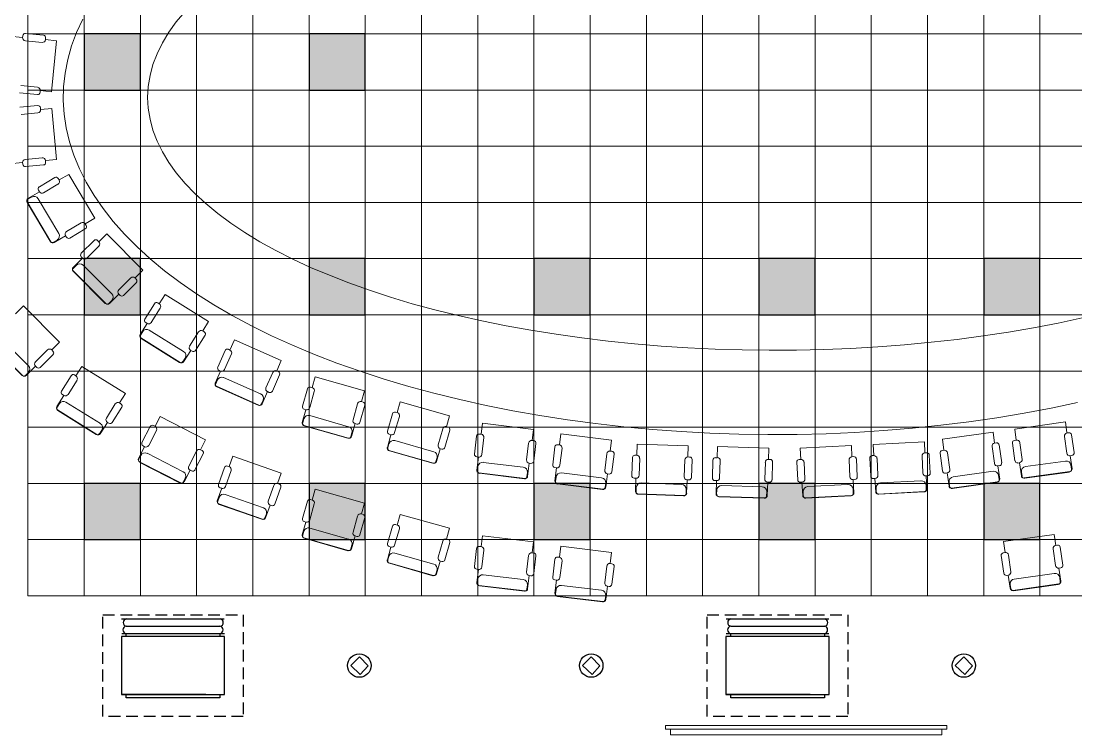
# Model space of a CAD drawing. Header units: millimetres. Extents: x 1722 to 7525, y 2254 to 6279.
# Drawn here: x 2620 to 3746, y 3873 to 4635 of the extents above; entities that cross this region are included whole.
import ezdxf

# ---------------------------------------------------------------- set-up
doc = ezdxf.new("R2010")
doc.units = ezdxf.units.MM
doc.linetypes.add('DASHED2', pattern=[0.375, 0.25, -0.125])
for name, color, linetype in [('-LIGHT', 6, 'Continuous'), ('-SYM', 4, 'Continuous'), ('M-DUCTS', 4, 'Continuous'), ('M-UP', 3, 'Continuous')]:
    doc.layers.add(name, color=color, linetype=linetype)
for name, color, linetype, lineweight in [('A-CLNG', 13, 'Continuous', 9), ('A-CLNG-PATT', 13, 'Continuous', 9), ('I-FURN', 30, 'Continuous', 9)]:
    doc.layers.add(name, color=color, linetype=linetype, lineweight=lineweight)

# ---------------------------------------------------------------- blocks, each defined once
blk = doc.blocks.new('jsdfksdf')
at = {"layer": 'I-FURN'}
for p, q in [((139108, 434459.9), (139101.5, 434445.6)), ((139207.9, 434457), (139217.2, 434468.1)), ((139199.8, 434445.8), (139207.9, 434457)), ((139043.9, 434440.3), (139029.7, 434441.7)), ((139044.1, 434442.1), (139043.9, 434440.3)), ((139066, 434442.6), (139047, 434444.5)), ((139068.2, 434437.9), (139068.4, 434439.8)), ((139080, 434436.7), (139068.2, 434437.9)), ((139101.5, 434445.6), (139096.2, 434431.2)), ((139193, 434434.4), (139199.8, 434445.8)), ((139046.8, 434436.8), (139064.7, 434435)), ((139080, 434436.7), (139074.6, 434382.3)), ((139096.2, 434431.2), (139092.1, 434416.8)), ((139187.3, 434422.9), (139193, 434434.4)), ((139092.1, 434416.8), (139089.2, 434402.3)), ((139182.9, 434411.4), (139187.3, 434422.9)), ((139179.8, 434399.7), (139182.9, 434411.4)), ((139089.2, 434402.3), (139087.6, 434387.6)), ((139177.9, 434388), (139179.8, 434399.7)), ((139040.6, 434381.2), (139059.7, 434379.3)), ((139059.9, 434387.1), (139041.9, 434388.9)), ((139062.6, 434381.6), (139062.7, 434383.5)), ((139074.6, 434382.3), (139062.7, 434383.5)), ((139087.6, 434387.6), (139087.3, 434372.9)), ((139177.3, 434376.3), (139177.9, 434388)), ((139087.3, 434372.9), (139088.2, 434358.2)), ((139177.9, 434364.6), (139177.3, 434376.3)), ((139040.9, 434365.7), (139060.1, 434367.5)), ((139060.2, 434359.7), (139042.2, 434358)), ((139062.9, 434365.1), (139063.1, 434363.2)), ((139074.9, 434364.3), (139063.1, 434363.2)), ((139080, 434310), (139074.9, 434364.3)), ((139179.8, 434352.9), (139177.9, 434364.6)), ((139088.2, 434358.2), (139090.4, 434343.6)), ((139182.9, 434341.3), (139179.8, 434352.9)), ((139090.4, 434343.6), (139093.9, 434328.9)), ((139187.3, 434329.7), (139182.9, 434341.3)), ((139093.9, 434328.9), (139098.6, 434314.4)), ((139193, 434318.2), (139187.3, 434329.7)), ((139098.6, 434314.4), (139104.5, 434300)), ((139199.8, 434306.8), (139193, 434318.2)), ((139043.9, 434306.6), (139029.7, 434305.3)), ((139044, 434304.8), (139043.9, 434306.6)), ((139046.8, 434310.1), (139064.7, 434311.8)), ((139066, 434304.1), (139047, 434302.3)), ((139080, 434310), (139068.2, 434308.9)), ((139068.2, 434308.9), (139068.4, 434307)), ((139207.9, 434295.6), (139199.8, 434306.8)), ((139093, 434294.1), (139082.8, 434288.1)), ((139120.9, 434247.2), (139093, 434294.1)), ((139104.5, 434300), (139111.7, 434285.7)), ((139217.2, 434284.5), (139207.9, 434295.6)), ((139061.7, 434280.8), (139078.2, 434290.6)), ((139081.6, 434283.6), (139066.1, 434274.4)), ((139081.8, 434289.7), (139082.8, 434288.1)), ((139111.7, 434285.7), (139120.1, 434271.6)), ((139227.7, 434273.6), (139217.2, 434284.5)), ((139061.7, 434275.5), (139049.5, 434268.3)), ((139049.5, 434267.6), (139053.4, 434269.9)), ((139061.7, 434275.5), (139060.7, 434277.1)), ((139120.1, 434271.6), (139129.8, 434257.6)), ((139239.3, 434262.8), (139227.7, 434273.6)), ((139073.9, 434222.2), (139048.6, 434264.8)), ((139073.3, 434222.6), (139048.6, 434264.1)), ((139082.4, 434231), (139060.4, 434268.1)), ((139129.8, 434257.6), (139140.6, 434243.8)), ((139252.1, 434252.3), (139239.3, 434262.8)), ((139120.9, 434247.2), (139110.7, 434241.1)), ((139266, 434242), (139252.1, 434252.3)), ((139090.8, 434233.1), (139106.2, 434242.2)), ((139110.7, 434235.9), (139094.3, 434226.1)), ((139110.7, 434241.1), (139111.6, 434239.5)), ((139140.6, 434243.8), (139152.6, 434230.3)), ((139280.9, 434232), (139266, 434242)), ((139076.8, 434221.7), (139080.7, 434224)), ((139089.7, 434228.6), (139077.4, 434221.4)), ((139090.6, 434227.1), (139089.7, 434228.6)), ((139106.5, 434209.8), (139120.1, 434223.4)), ((139123.8, 434223.4), (139125.2, 434222.1)), ((139133.6, 434230.5), (139125.2, 434222.1)), ((139172.2, 434191.9), (139133.6, 434230.5)), ((139152.6, 434230.3), (139165.7, 434217)), ((139297, 434222.2), (139280.9, 434232)), ((139125.2, 434217.5), (139112.4, 434204.7)), ((139165.7, 434217), (139180, 434203.9)), ((139314.1, 434212.8), (139297, 434222.2)), ((139332.2, 434203.6), (139314.1, 434212.8)), ((139107.8, 434204.7), (139097.8, 434194.7)), ((139107.8, 434204.7), (139106.5, 434206)), ((139180, 434203.9), (139195.4, 434191.2)), ((139351.2, 434194.8), (139332.2, 434203.6)), ((139132.8, 434156.1), (139097.8, 434191.1)), ((139098, 434194), (139101.2, 434197.2)), ((139132.1, 434156.3), (139098, 434190.4)), ((139138.9, 434166.7), (139108.4, 434197.2)), ((139172.2, 434191.9), (139163.8, 434183.5)), ((139195.4, 434191.2), (139211.9, 434178.7)), ((139371.2, 434186.3), (139351.2, 434194.8)), ((139146.5, 434170.8), (139159.2, 434183.5)), ((139165.1, 434178.4), (139151.6, 434164.9)), ((139163.8, 434183.5), (139165.1, 434182.1)), ((139211.9, 434178.7), (139229.5, 434166.6)), ((139392.1, 434178.1), (139371.2, 434186.3)), ((139413.9, 434170.4), (139392.1, 434178.1)), ((139436.4, 434163), (139413.9, 434170.4)), ((139135.7, 434156.3), (139138.9, 434159.5)), ((139146.5, 434166.2), (139136.4, 434156.1)), ((139147.8, 434164.9), (139146.5, 434166.2)), ((139174.3, 434139.6), (139184.5, 434156)), ((139188.1, 434156.8), (139189.7, 434155.8)), ((139196, 434165.9), (139189.7, 434155.8)), ((139242.4, 434137), (139196, 434165.9)), ((139229.5, 434166.6), (139248, 434154.8)), ((139459.7, 434156), (139436.4, 434163)), ((139483.8, 434149.5), (139459.7, 434156)), ((139044.7, 434153.6), (139036.3, 434145.2)), ((139083.3, 434115), (139044.7, 434153.6)), ((139190.8, 434151.4), (139181.2, 434136)), ((139248, 434154.8), (139267.6, 434143.4)), ((139508.5, 434143.3), (139483.8, 434149.5)), ((139176.8, 434135), (139169.3, 434123)), ((139176.8, 434135), (139175.2, 434135.9)), ((139242.4, 434137), (139236.1, 434126.9)), ((139267.6, 434143.4), (139288.1, 434132.4)), ((139533.9, 434137.6), (139508.5, 434143.3)), ((139559.9, 434132.4), (139533.9, 434137.6)), ((140149, 434135.3), (140122.8, 434130.3)), ((140174.6, 434140.8), (140149, 434135.3)), ((139169.6, 434122.3), (139172, 434126.2)), ((139215.7, 434105), (139179, 434127.8)), ((139222.1, 434110.6), (139231.6, 434125.9)), ((139238.5, 434122.3), (139228.4, 434106.1)), ((139236.1, 434126.9), (139237.7, 434125.9)), ((139288.1, 434132.4), (139309.6, 434121.8)), ((139586.4, 434127.6), (139559.9, 434132.4)), ((139613.4, 434123.3), (139586.4, 434127.6)), ((139640.8, 434119.4), (139613.4, 434123.3)), ((140096.1, 434125.7), (140068.9, 434121.6)), ((140122.8, 434130.3), (140096.1, 434125.7)), ((139043.9, 434079.2), (139008.9, 434114.2)), ((139043.2, 434079.4), (139009.1, 434113.5)), ((139050, 434089.8), (139019.5, 434120.3)), ((139083.3, 434115), (139074.9, 434106.6)), ((139212.1, 434093.3), (139170.1, 434119.5)), ((139211.4, 434093.3), (139170.4, 434118.8)), ((139269.9, 434117.4), (139265.1, 434106.5)), ((139319.9, 434095.2), (139269.9, 434117.4)), ((139309.6, 434121.8), (139332, 434111.7)), ((139332, 434111.7), (139355.2, 434101.9)), ((139668.6, 434116.1), (139640.8, 434119.4)), ((139696.8, 434113.2), (139668.6, 434116.1)), ((139725.2, 434110.8), (139696.8, 434113.2)), ((139985, 434112.1), (139956.4, 434109.9)), ((140013.3, 434114.8), (139985, 434112.1)), ((140041.3, 434117.9), (140013.3, 434114.8)), ((140068.9, 434121.6), (140041.3, 434117.9)), ((139057.6, 434093.9), (139070.3, 434106.6)), ((139076.2, 434101.5), (139062.7, 434088)), ((139074.9, 434106.6), (139076.2, 434105.2)), ((139223.2, 434106.2), (139215.6, 434094.1)), ((139224.7, 434105.2), (139223.2, 434106.2)), ((139252.1, 434088.4), (139259.9, 434106)), ((139266.8, 434102.3), (139259.4, 434085.7)), ((139263.4, 434107.3), (139265.1, 434106.5)), ((139355.2, 434101.9), (139379.2, 434092.6)), ((139753.9, 434108.9), (139725.2, 434110.8)), ((139782.8, 434107.6), (139753.9, 434108.9)), ((139811.7, 434106.7), (139782.8, 434107.6)), ((139840.7, 434106.3), (139811.7, 434106.7)), ((139869.8, 434106.5), (139840.7, 434106.3)), ((139898.8, 434107.1), (139869.8, 434106.5)), ((139927.7, 434108.3), (139898.8, 434107.1)), ((139956.4, 434109.9), (139927.7, 434108.3)), ((139057.6, 434089.3), (139047.5, 434079.2)), ((139058.9, 434088), (139057.6, 434089.3)), ((139107.1, 434089), (139100.8, 434078.9)), ((139153.5, 434060.1), (139107.1, 434089)), ((139214.9, 434094.1), (139217.3, 434098)), ((139319.9, 434095.2), (139315.1, 434084.4)), ((139379.2, 434092.6), (139404.1, 434083.8)), ((139046.8, 434079.4), (139050, 434082.6)), ((139085.4, 434062.7), (139095.6, 434079.1)), ((139099.2, 434079.9), (139100.8, 434078.9)), ((139255.2, 434084.1), (139249.5, 434071.2)), ((139255.2, 434084.1), (139253.5, 434084.8)), ((139297.9, 434059.8), (139258.4, 434077.3)), ((139303.5, 434066.3), (139310.8, 434082.7)), ((139318.1, 434080.2), (139310.4, 434062.7)), ((139315.1, 434084.4), (139316.8, 434083.6)), ((139356.2, 434077.8), (139352.9, 434066.4)), ((139408.7, 434062.9), (139356.2, 434077.8)), ((139404.1, 434083.8), (139429.6, 434075.5)), ((139101.9, 434074.5), (139092.3, 434059.1)), ((139249.9, 434070.6), (139251.7, 434074.7)), ((139296, 434047.7), (139250.7, 434067.8)), ((139295.3, 434047.6), (139251.2, 434067.2)), ((139351.1, 434066.9), (139352.9, 434066.4)), ((139429.6, 434075.5), (139455.9, 434067.7)), ((139455.9, 434067.7), (139482.8, 434060.4)), ((139087.9, 434058.1), (139080.4, 434046.1)), ((139087.9, 434058.1), (139086.3, 434059)), ((139153.5, 434060.1), (139147.2, 434050)), ((139305.2, 434062.1), (139299.4, 434049)), ((139306.8, 434061.3), (139305.2, 434062.1)), ((139342.6, 434046.7), (139347.8, 434065.1)), ((139355.1, 434062.4), (139350.2, 434045.1)), ((139408.7, 434062.9), (139405.4, 434051.5)), ((139482.8, 434060.4), (139510.3, 434053.6)), ((139080.7, 434045.4), (139083.1, 434049.3)), ((139126.8, 434028.1), (139090.1, 434050.9)), ((139133.2, 434033.7), (139142.7, 434049)), ((139149.6, 434045.4), (139139.5, 434029.2)), ((139147.2, 434050), (139148.8, 434049)), ((139298.6, 434048.9), (139300.5, 434053.1)), ((139346.2, 434042.8), (139344.4, 434043.3)), ((139396.5, 434032), (139401.4, 434049.2)), ((139409, 434047.7), (139403.8, 434029.3)), ((139405.4, 434051.5), (139407.2, 434050.9)), ((139446.9, 434051.1), (139443.7, 434039.7)), ((139499.4, 434036.2), (139446.9, 434051.1)), ((139510.3, 434053.6), (139538.4, 434047.4)), ((139538.4, 434047.4), (139566.9, 434041.7)), ((140112.7, 434039), (140141.5, 434044.5)), ((140141.5, 434044.5), (140169.8, 434050.4)), ((139123.2, 434016.4), (139081.2, 434042.6)), ((139122.5, 434016.4), (139081.5, 434041.9)), ((139190.7, 434035.6), (139185.2, 434025.1)), ((139239.2, 434010.6), (139190.7, 434035.6)), ((139346.2, 434042.8), (139342.3, 434029.2)), ((139342.8, 434028.7), (139344, 434033.1)), ((139391.8, 434024.7), (139350.3, 434036.5)), ((139433.3, 434019.9), (139438.6, 434038.4)), ((139445.9, 434035.7), (139440.9, 434018.3)), ((139441.8, 434040.2), (139443.7, 434039.7)), ((139499.4, 434036.2), (139496.2, 434024.7)), ((139566.9, 434041.7), (139596, 434036.5)), ((139596, 434036.5), (139625.5, 434032)), ((140053.7, 434029.9), (140083.4, 434034.2)), ((140083.4, 434034.2), (140112.7, 434039)), ((139126, 434017.2), (139128.4, 434021.1)), ((139134.3, 434029.3), (139126.7, 434017.2)), ((139135.8, 434028.3), (139134.3, 434029.3)), ((139171.2, 434007.7), (139180, 434024.8)), ((139183.6, 434025.9), (139185.2, 434025.1)), ((139391.7, 434012.5), (139344, 434026.1)), ((139391, 434012.3), (139344.5, 434025.6)), ((139398.7, 434028), (139394.8, 434014.3)), ((139400.5, 434027.5), (139398.7, 434028)), ((139487.3, 434005.2), (139492.2, 434022.5)), ((139499.8, 434021), (139494.6, 434002.6)), ((139496.2, 434024.7), (139498, 434024.2)), ((139534.7, 434028.3), (139533.2, 434016.6)), ((139588.9, 434021.8), (139534.7, 434028.3)), ((139588.9, 434021.8), (139587.5, 434010)), ((139625.5, 434032), (139655.3, 434028)), ((139655.3, 434028), (139685.5, 434024.5)), ((139685.5, 434024.5), (139715.9, 434021.7)), ((139715.9, 434021.7), (139746.6, 434019.5)), ((139962.9, 434020.5), (139993.4, 434023.1)), ((139993.4, 434023.1), (140023.7, 434026.2)), ((140023.7, 434026.2), (140053.7, 434029.9)), ((140102.7, 434022.1), (140156.8, 434029.7)), ((140102.7, 434022.1), (140104.3, 434010.4)), ((140156.8, 434029.7), (140158.4, 434018)), ((139186.6, 434020.7), (139178.4, 434004.6)), ((139239.2, 434010.6), (139233.8, 434000)), ((139394.1, 434014.1), (139395.3, 434018.4)), ((139436.9, 434016.1), (139433.1, 434002.5)), ((139436.9, 434016.1), (139435.2, 434016.6)), ((139482.6, 433998), (139441.1, 434009.8)), ((139526.1, 433995.4), (139528.4, 434014.5)), ((139531.4, 434016.8), (139533.2, 434016.6)), ((139536.1, 434013), (139533.9, 433995)), ((139587.5, 434010), (139589.3, 434009.8)), ((139618.1, 434017), (139616.7, 434005.2)), ((139672.3, 434010.4), (139618.1, 434017)), ((139672.3, 434010.4), (139670.9, 433998.6)), ((139746.6, 434019.5), (139777.4, 434017.8)), ((139777.4, 434017.8), (139808.3, 434016.8)), ((139808.3, 434016.8), (139839.3, 434016.3)), ((139839.3, 434016.3), (139870.3, 434016.5)), ((139870.3, 434016.5), (139901.3, 434017.2)), ((139901.3, 434017.2), (139932.1, 434018.6)), ((139932.1, 434018.6), (139962.9, 434020.5)), ((140025.5, 434011.3), (140079.5, 434018.9)), ((140025.5, 434011.3), (140027.1, 433999.5)), ((140079.5, 434018.9), (140081.2, 434007.1)), ((140104.3, 434010.4), (140102.5, 434010.1)), ((140155.7, 434014.3), (140158.2, 433996.4)), ((140160.3, 434018.2), (140158.4, 434018)), ((140165.9, 433997), (140163.3, 434016)), ((139174, 434003.2), (139167.5, 433990.7)), ((139174, 434003.2), (139172.4, 434004.1)), ((139221.2, 433982.7), (139229.4, 433998.6)), ((139233.8, 434000), (139235.5, 433999.2)), ((139433.6, 434002), (139434.8, 434006.3)), ((139482.4, 433985.8), (139434.8, 433999.4)), ((139481.7, 433985.6), (139435.3, 433998.8)), ((139489.5, 434001.2), (139485.6, 433987.5)), ((139491.2, 434000.7), (139489.5, 434001.2)), ((139581.7, 433989.3), (139583.9, 434007.2)), ((139591.6, 434006.8), (139589.3, 433987.9)), ((139609.6, 433984), (139611.9, 434003.1)), ((139614.8, 434005.4), (139616.7, 434005.2)), ((139619.5, 434001.6), (139617.3, 433983.6)), ((139670.9, 433998.6), (139672.8, 433998.4)), ((139699.7, 434006), (139699.3, 433994.2)), ((139754.2, 434004.2), (139699.7, 434006)), ((139754.2, 434004.2), (139753.8, 433992.4)), ((139785.6, 434003.4), (139785.2, 433991.6)), ((139840.2, 434001.6), (139785.6, 434003.4)), ((139840.2, 434001.6), (139839.8, 433989.8)), ((139873.7, 434001.6), (139928.3, 434004.5)), ((139873.7, 434001.6), (139874.4, 433989.8)), ((139928.3, 434004.5), (139928.9, 433992.6)), ((139951.6, 434005.7), (140006.2, 434008.6)), ((139951.6, 434005.7), (139952.3, 433993.9)), ((140006.2, 434008.6), (140006.8, 433996.7)), ((140027.1, 433999.5), (140025.2, 433999.3)), ((140078.4, 434003.5), (140081, 433985.6)), ((140083.1, 434007.4), (140081.2, 434007.1)), ((140088.7, 433986.1), (140086, 434005.2)), ((140100.2, 434007.2), (140102.9, 433988.2)), ((140110.5, 433989.8), (140108, 434007.6)), ((139167.9, 433990), (139170, 433994.1)), ((139212.7, 433964.6), (139168.6, 433987.2)), ((139215.2, 433976.5), (139176.8, 433996.3)), ((139236.6, 433995.6), (139227.8, 433978.6)), ((139268.3, 433993.3), (139264.4, 433982)), ((139319.9, 433975.2), (139268.3, 433993.3)), ((139484.9, 433987.4), (139486.1, 433991.7)), ((139530.3, 433992.2), (139528.5, 433992.4)), ((139530.3, 433992.2), (139528.6, 433978.2)), ((139665.1, 433977.9), (139667.3, 433995.8)), ((139675.1, 433995.5), (139672.8, 433976.5)), ((139694, 433972.5), (139694.7, 433991.7)), ((139697.4, 433994.2), (139699.3, 433994.2)), ((139702.4, 433990.8), (139701.8, 433972.8)), ((139749.9, 433971.3), (139750.5, 433989.2)), ((139753.8, 433992.4), (139755.7, 433992.3)), ((139758.3, 433989.6), (139757.6, 433970.5)), ((139780, 433969.9), (139780.6, 433989.1)), ((139783.3, 433991.6), (139785.2, 433991.6)), ((139788.3, 433988.2), (139787.7, 433970.2)), ((139839.8, 433989.8), (139841.7, 433989.7)), ((139874.4, 433989.8), (139872.5, 433989.7)), ((139925.8, 433989.2), (139926.8, 433971.2)), ((139930.8, 433992.7), (139928.9, 433992.6)), ((139934.6, 433971), (139933.6, 433990.2)), ((139947.9, 433991), (139948.9, 433971.9)), ((139952.3, 433993.9), (139950.4, 433993.8)), ((139956.6, 433972.8), (139955.7, 433990.8)), ((140003.7, 433993.3), (140004.7, 433975.3)), ((140008.7, 433996.8), (140006.8, 433996.7)), ((140012.5, 433975.1), (140011.4, 433994.3)), ((140023, 433996.3), (140025.7, 433977.4)), ((140033.3, 433979), (140030.8, 433996.8)), ((140114.1, 433982), (140156.9, 433988)), ((140161.8, 433993.7), (140163.7, 433993.9)), ((140161.8, 433993.7), (140163.8, 433979.7)), ((139211.9, 433964.5), (139169, 433986.6)), ((139222.6, 433978.3), (139216.1, 433965.7)), ((139224.2, 433977.5), (139222.6, 433978.3)), ((139252.9, 433962.9), (139259.3, 433981.1)), ((139266.4, 433977.9), (139260.4, 433960.9)), ((139262.6, 433982.7), (139264.4, 433982)), ((139529.2, 433977.7), (139529.7, 433982.2)), ((139578.2, 433981.4), (139535.4, 433986.6)), ((139582.1, 433971.3), (139582.7, 433975.8)), ((139584.5, 433985.7), (139582.8, 433971.6)), ((139586.3, 433985.5), (139584.5, 433985.7)), ((139613.7, 433980.8), (139611.9, 433981)), ((139613.7, 433980.8), (139612, 433966.8)), ((139835.9, 433968.7), (139836.5, 433986.6)), ((139844.2, 433987), (139843.6, 433967.9)), ((139870, 433986.9), (139871, 433967.8)), ((139878.7, 433968.8), (139877.8, 433986.7)), ((140036.9, 433971.2), (140079.6, 433977.2)), ((140084.6, 433982.8), (140086.4, 433983.1)), ((140084.6, 433982.8), (140086.6, 433968.8)), ((140105.9, 433985.9), (140107.7, 433986.2)), ((140107.7, 433986.2), (140109.7, 433972.1)), ((140110.4, 433971.8), (140109.8, 433976.3)), ((140112.6, 433969.9), (140161.6, 433976.8)), ((140113.3, 433969.6), (140161.1, 433976.3)), ((140163.2, 433979.2), (140162.6, 433983.7)), ((139215.3, 433965.6), (139217.4, 433969.6)), ((139319.9, 433975.2), (139316, 433964)), ((139580, 433969.4), (139530.8, 433975.3)), ((139579.3, 433969.1), (139531.4, 433974.9)), ((139612.6, 433966.3), (139613.2, 433970.8)), ((139661.7, 433970.1), (139618.8, 433975.3)), ((139668, 433974.4), (139666.2, 433960.2)), ((139669.8, 433974.1), (139668, 433974.4)), ((139698.4, 433969.7), (139696.6, 433969.7)), ((139698.4, 433969.7), (139698, 433955.5)), ((139747.1, 433963.1), (139704, 433964.6)), ((139753, 433967.9), (139752.5, 433953.7)), ((139754.9, 433967.9), (139753, 433967.9)), ((139784.4, 433967.1), (139782.6, 433967.1)), ((139784.4, 433967.1), (139783.9, 433952.9)), ((139839, 433965.3), (139838.5, 433951.1)), ((139840.8, 433965.3), (139839, 433965.3)), ((139873.8, 433965.3), (139875.6, 433965.4)), ((139875.6, 433965.4), (139876.4, 433951.1)), ((139930.2, 433968.1), (139932, 433968.2)), ((139930.2, 433968.1), (139930.9, 433954)), ((139951.7, 433969.4), (139953.5, 433969.5)), ((139953.5, 433969.5), (139954.3, 433955.2)), ((139959.5, 433964.7), (140002.6, 433967)), ((140008.1, 433972.2), (140009.9, 433972.3)), ((140008.1, 433972.2), (140008.8, 433958.1)), ((140028.7, 433975.1), (140030.5, 433975.3)), ((140030.5, 433975.3), (140032.5, 433961.2)), ((140033.2, 433960.9), (140032.5, 433965.4)), ((140035.4, 433959), (140084.4, 433965.9)), ((140036, 433958.8), (140083.8, 433965.5)), ((140086, 433968.4), (140085.4, 433972.8)), ((139256.3, 433958.9), (139251.6, 433945.5)), ((139256.3, 433958.9), (139254.6, 433959.5)), ((139305.9, 433945.1), (139311.8, 433962)), ((139319.4, 433960.1), (139313, 433942)), ((139316, 433964), (139317.7, 433963.4)), ((139356.2, 433957.8), (139352.9, 433946.4)), ((139408.7, 433942.9), (139356.2, 433957.8)), ((139663.4, 433958), (139614.2, 433963.9)), ((139662.7, 433957.7), (139614.8, 433963.5)), ((139665.6, 433959.9), (139666.1, 433964.4)), ((139698.6, 433955.1), (139698.7, 433959.7)), ((139751.9, 433953.3), (139752.1, 433957.9)), ((139784.5, 433952.5), (139784.7, 433957.1)), ((139833.1, 433960.5), (139789.9, 433962)), ((139837.9, 433950.7), (139838, 433955.3)), ((139877, 433950.8), (139876.8, 433955.3)), ((139881.6, 433960.7), (139924.7, 433962.9)), ((139930.3, 433953.6), (139930.1, 433958.1)), ((139954.9, 433954.9), (139954.7, 433959.4)), ((139957, 433952.8), (140006.4, 433955.4)), ((139957.6, 433952.5), (140005.8, 433955)), ((140008.2, 433957.7), (140008, 433962.2)), ((139252.1, 433945), (139253.6, 433949.2)), ((139300, 433926), (139253.2, 433942.3)), ((139300.8, 433938.1), (139260.1, 433952.4)), ((139342.6, 433926.7), (139347.8, 433945.1)), ((139355.1, 433942.4), (139350.2, 433925.1)), ((139351.1, 433946.9), (139352.9, 433946.4)), ((139408.7, 433942.9), (139405.4, 433931.5)), ((139749.9, 433951.2), (139700.4, 433952.9)), ((139749.3, 433950.9), (139701, 433952.5)), ((139835.9, 433948.6), (139786.4, 433950.3)), ((139835.2, 433948.3), (139787, 433949.9)), ((139879.1, 433948.7), (139928.5, 433951.3)), ((139879.7, 433948.4), (139927.9, 433950.9)), ((139299.2, 433925.8), (139253.7, 433941.7)), ((139302.5, 433927.4), (139304, 433931.7)), ((139307.9, 433941), (139303.2, 433927.5)), ((139309.6, 433940.4), (139307.9, 433941)), ((139405.4, 433931.5), (139407.2, 433930.9)), ((139446.9, 433931.1), (139443.7, 433919.7)), ((139499.4, 433916.2), (139446.9, 433931.1)), ((139346.2, 433922.8), (139342.3, 433909.2)), ((139346.2, 433922.8), (139344.4, 433923.3)), ((139396.5, 433912), (139401.4, 433929.2)), ((139409, 433927.7), (139403.8, 433909.3)), ((139441.8, 433920.2), (139443.7, 433919.7)), ((139342.8, 433908.7), (139344, 433913.1)), ((139391.8, 433904.7), (139350.3, 433916.5)), ((139433.3, 433899.9), (139438.6, 433918.4)), ((139445.9, 433915.7), (139440.9, 433898.3)), ((139499.4, 433916.2), (139496.2, 433904.7)), ((139534.7, 433908.3), (139533.2, 433896.6)), ((139588.9, 433901.8), (139534.7, 433908.3)), ((140090.7, 433902.1), (140144.8, 433909.7)), ((140144.8, 433909.7), (140146.4, 433898)), ((139391.7, 433892.5), (139344, 433906.1)), ((139391, 433892.3), (139344.5, 433905.6)), ((139394.1, 433894.1), (139395.3, 433898.4)), ((139398.7, 433908), (139394.8, 433894.3)), ((139400.5, 433907.5), (139398.7, 433908)), ((139487.3, 433885.2), (139492.2, 433902.5)), ((139499.8, 433901), (139494.6, 433882.6)), ((139496.2, 433904.7), (139498, 433904.2)), ((139588.9, 433901.8), (139587.5, 433890)), ((139618.1, 433897), (139616.7, 433885.2)), ((139672.3, 433890.4), (139618.1, 433897)), ((140090.7, 433902.1), (140092.3, 433890.4)), ((140148.3, 433898.2), (140146.4, 433898)), ((139436.9, 433896.1), (139433.1, 433882.5)), ((139433.6, 433882), (139434.8, 433886.3)), ((139436.9, 433896.1), (139435.2, 433896.6)), ((139482.6, 433878), (139441.1, 433889.8)), ((139526.1, 433875.4), (139528.4, 433894.5)), ((139531.4, 433896.8), (139533.2, 433896.6)), ((139536.1, 433893), (139533.9, 433875)), ((139581.7, 433869.3), (139583.9, 433887.2)), ((139587.5, 433890), (139589.3, 433889.8)), ((139591.6, 433886.8), (139589.3, 433867.9)), ((139672.3, 433890.4), (139670.9, 433878.6)), ((140088.2, 433887.2), (140090.9, 433868.2)), ((140092.3, 433890.4), (140090.5, 433890.1)), ((140098.5, 433869.8), (140096, 433887.6)), ((140143.7, 433894.3), (140146.2, 433876.4)), ((140153.9, 433877), (140151.3, 433896)), ((139482.4, 433865.8), (139434.8, 433879.4)), ((139481.7, 433865.6), (139435.3, 433878.8)), ((139489.5, 433881.2), (139485.6, 433867.5)), ((139491.2, 433880.7), (139489.5, 433881.2)), ((139609.6, 433864), (139611.9, 433883.1)), ((139614.8, 433885.4), (139616.7, 433885.2)), ((139619.5, 433881.6), (139617.3, 433863.6)), ((139665.1, 433857.9), (139667.3, 433875.8)), ((139670.9, 433878.6), (139672.8, 433878.4)), ((139675.1, 433875.5), (139672.8, 433856.5)), ((139484.9, 433867.4), (139486.1, 433871.7)), ((139530.3, 433872.2), (139528.5, 433872.4)), ((139530.3, 433872.2), (139528.6, 433858.2)), ((139578.2, 433861.4), (139535.4, 433866.6)), ((139584.5, 433865.7), (139582.8, 433851.6)), ((139586.3, 433865.5), (139584.5, 433865.7)), ((140093.9, 433865.9), (140095.7, 433866.2)), ((140095.7, 433866.2), (140097.7, 433852.1)), ((140102.1, 433862), (140144.9, 433868)), ((140149.8, 433873.7), (140151.7, 433873.9)), ((140149.8, 433873.7), (140151.8, 433859.7)), ((140151.2, 433859.2), (140150.6, 433863.7)), ((139529.2, 433857.7), (139529.7, 433862.2)), ((139580, 433849.4), (139530.8, 433855.3)), ((139579.3, 433849.1), (139531.4, 433854.9)), ((139582.1, 433851.3), (139582.7, 433855.8)), ((139613.7, 433860.8), (139611.9, 433861)), ((139613.7, 433860.8), (139612, 433846.8)), ((139661.7, 433850.1), (139618.8, 433855.3)), ((139668, 433854.4), (139666.2, 433840.2)), ((139669.8, 433854.1), (139668, 433854.4)), ((140098.4, 433851.8), (140097.8, 433856.3)), ((140100.6, 433849.9), (140149.6, 433856.8)), ((140101.3, 433849.6), (140149.1, 433856.3)), ((139612.6, 433846.3), (139613.2, 433850.8)), ((139663.4, 433838), (139614.2, 433843.9)), ((139662.7, 433837.7), (139614.8, 433843.5)), ((139665.6, 433839.9), (139666.1, 433844.4)), ((140030.1, 433705.7), (139730.1, 433705.7)), ((139730.1, 433705.7), (139730.1, 433701.8)), ((140030.1, 433701.8), (140030.1, 433705.7)), ((139730.1, 433701.8), (140030.1, 433701.8)), ((139735.1, 433695.7), (139735.1, 433701.8)), ((140025, 433695.7), (139735.1, 433695.7)), ((140025, 433701.8), (140025, 433695.7))]:
    blk.add_line(p, q, dxfattribs=at)
for centre, radius, start, end in [((139047.1, 434440), 3.23, 174.2806, 264.2806), ((139046.7, 434441.9), 2.69, 84.2806, 174.2806), ((139065, 434438.2), 3.23, 264.2806, 354.2806), ((139065.8, 434440), 2.62, 354.2806, 84.2806), ((139060, 434381.9), 2.62, 264.2806, 354.2806), ((139059.5, 434383.8), 3.23, 354.2806, 84.2806), ((139060.3, 434364.9), 2.62, 5.3221, 95.3221), ((139059.9, 434362.9), 3.23, 275.3221, 5.3221), ((139047.1, 434306.9), 3.23, 95.3221, 185.3221), ((139046.7, 434305), 2.69, 185.3221, 275.3221), ((139065, 434308.6), 3.23, 5.3221, 95.3221), ((139065.8, 434306.7), 2.62, 275.3221, 5.3221), ((139079.5, 434288.4), 2.62, 30.7194, 120.7194), ((139063, 434278.5), 2.69, 120.7194, 210.7194), ((139080, 434286.4), 3.23, 300.7194, 30.7194), ((139056, 434265.5), 5.08, 30.7194, 120.7194), ((139064.5, 434277.2), 3.23, 210.7194, 300.7194), ((139050.8, 434266.1), 2.54, 120.7194, 210.7194), ((139050.8, 434265.4), 2.54, 120.7194, 210.7194), ((139107.9, 434239.5), 3.23, 30.7194, 120.7194), ((139109.4, 434238.1), 2.62, 300.7194, 30.7194), ((139078.1, 434228.4), 5.08, 300.7194, 30.7194), ((139092.4, 434230.3), 3.23, 120.7194, 210.7194), ((139092.9, 434228.4), 2.69, 210.7194, 300.7194), ((139122, 434221.6), 2.62, 45, 135), ((139075.5, 434223.9), 2.54, 210.7194, 300.7194), ((139076.1, 434223.5), 2.54, 210.7194, 300.7194), ((139122.9, 434219.8), 3.23, 315, 45), ((139108.4, 434207.9), 2.69, 135, 225), ((139110.1, 434207), 3.23, 225, 315), ((139099.6, 434192.9), 2.54, 135, 225), ((139099.8, 434192.2), 2.54, 135, 225), ((139104.8, 434193.6), 5.08, 45, 135), ((139161.5, 434181.2), 3.23, 45, 135), ((139163.3, 434180.3), 2.62, 315, 45), ((139148.8, 434168.5), 3.23, 135, 225), ((139133.9, 434158.1), 2.54, 225, 315), ((139134.6, 434157.9), 2.54, 225, 315), ((139135.3, 434163.1), 5.08, 315, 45), ((139149.7, 434166.8), 2.69, 225, 315), ((139186.7, 434154.6), 2.62, 58.0889, 148.0889), ((139188, 434153.1), 3.23, 328.0889, 58.0889), ((139176.6, 434138.2), 2.69, 148.0889, 238.0889), ((139178.5, 434137.7), 3.23, 238.0889, 328.0889), ((139171.4, 434121.6), 2.54, 148.0889, 238.0889), ((139171.8, 434121), 2.54, 148.0889, 238.0889), ((139176.3, 434123.5), 5.08, 58.0889, 148.0889), ((139234.4, 434124.2), 3.23, 58.0889, 148.0889), ((139236.3, 434123.7), 2.62, 328.0889, 58.0889), ((139072.6, 434104.3), 3.23, 45, 135), ((139074.4, 434103.4), 2.62, 315, 45), ((139213, 434100.6), 5.08, 328.0889, 58.0889), ((139224.9, 434108.9), 3.23, 148.0889, 238.0889), ((139226.1, 434107.5), 2.69, 238.0889, 328.0889), ((139262.3, 434104.9), 2.62, 66.0889, 156.0889), ((139263.8, 434103.6), 3.23, 336.0889, 66.0889), ((139046.4, 434086.2), 5.08, 315, 45), ((139059.9, 434091.6), 3.23, 135, 225), ((139212.7, 434095.5), 2.54, 238.0889, 328.0889), ((139213.5, 434095.4), 2.54, 238.0889, 328.0889), ((139254.6, 434087.3), 2.69, 156.0889, 246.0889), ((139045, 434081.2), 2.54, 225, 315), ((139045.7, 434081), 2.54, 225, 315), ((139060.8, 434089.9), 2.69, 225, 315), ((139097.8, 434077.7), 2.62, 58.0889, 148.0889), ((139099.1, 434076.2), 3.23, 328.0889, 58.0889), ((139256.4, 434072.6), 5.08, 66.0889, 156.0889), ((139256.5, 434087), 3.23, 246.0889, 336.0889), ((139313.7, 434081.4), 3.23, 66.0889, 156.0889), ((139315.7, 434081.2), 2.62, 336.0889, 66.0889), ((139251.8, 434070.1), 2.54, 156.0889, 246.0889), ((139252.2, 434069.5), 2.54, 156.0889, 246.0889), ((139306.5, 434065), 3.23, 156.0889, 246.0889), ((139350.3, 434064.4), 2.62, 74.0889, 164.0889), ((139352, 434063.3), 3.23, 344.0889, 74.0889), ((139087.7, 434061.3), 2.69, 148.0889, 238.0889), ((139089.6, 434060.8), 3.23, 238.0889, 328.0889), ((139295.8, 434055.1), 5.08, 336.0889, 66.0889), ((139307.9, 434063.8), 2.69, 246.0889, 336.0889), ((139082.5, 434044.7), 2.54, 148.0889, 238.0889), ((139082.9, 434044.1), 2.54, 148.0889, 238.0889), ((139087.4, 434046.6), 5.08, 58.0889, 148.0889), ((139145.5, 434047.3), 3.23, 58.0889, 148.0889), ((139147.4, 434046.8), 2.62, 328.0889, 58.0889), ((139296.3, 434050), 2.54, 246.0889, 336.0889), ((139297.1, 434050), 2.54, 246.0889, 336.0889), ((139345.1, 434045.9), 2.69, 164.0889, 254.0889), ((139347.1, 434045.9), 3.23, 254.0889, 344.0889), ((139404.5, 434048.4), 3.23, 74.0889, 164.0889), ((139406.5, 434048.4), 2.62, 344.0889, 74.0889), ((139136, 434032), 3.23, 148.0889, 238.0889), ((139348.9, 434031.7), 5.08, 74.0889, 164.0889), ((139441.1, 434037.7), 2.62, 74.0889, 164.0889), ((139442.8, 434036.6), 3.23, 344.0889, 74.0889), ((139124.1, 434023.8), 5.08, 328.0889, 58.0889), ((139137.3, 434030.6), 2.69, 238.0889, 328.0889), ((139182.4, 434023.6), 2.62, 62.7376, 152.7376), ((139183.8, 434022.2), 3.23, 332.7376, 62.7376), ((139344.7, 434028.5), 2.54, 164.0889, 254.0889), ((139345.2, 434028), 2.54, 164.0889, 254.0889), ((139390.5, 434019.8), 5.08, 344.0889, 74.0889), ((139399.6, 434031.1), 3.23, 164.0889, 254.0889), ((139401.2, 434030), 2.69, 254.0889, 344.0889), ((139495.3, 434021.6), 3.23, 74.0889, 164.0889), ((139497.3, 434021.7), 2.62, 344.0889, 74.0889), ((139123.8, 434018.6), 2.54, 238.0889, 328.0889), ((139124.6, 434018.5), 2.54, 238.0889, 328.0889), ((139391.7, 434014.8), 2.54, 254.0889, 344.0889), ((139392.4, 434015), 2.54, 254.0889, 344.0889), ((139435.9, 434019.2), 2.69, 164.0889, 254.0889), ((139439.7, 434004.9), 5.08, 74.0889, 164.0889), ((139437.8, 434019.2), 3.23, 254.0889, 344.0889), ((139531, 434014.2), 2.62, 83.0889, 173.0889), ((139532.9, 434013.4), 3.23, 353.0889, 83.0889), ((139587.1, 434006.8), 3.23, 83.0889, 173.0889), ((139589, 434007.2), 2.62, 353.0889, 83.0889), ((140102.8, 434007.5), 2.62, 98, 188), ((140104.8, 434007.2), 3.23, 8, 98), ((140158.9, 434014.8), 3.23, 98, 188), ((140160.7, 434015.6), 2.62, 8, 98), ((139173.6, 434006.5), 2.69, 152.7376, 242.7376), ((139175.5, 434006.1), 3.23, 242.7376, 332.7376), ((139232.3, 433997.2), 3.23, 62.7376, 152.7376), ((139234.3, 433996.8), 2.62, 332.7376, 62.7376), ((139435.5, 434001.8), 2.54, 164.0889, 254.0889), ((139436, 434001.3), 2.54, 164.0889, 254.0889), ((139490.4, 434004.4), 3.23, 164.0889, 254.0889), ((139492, 434003.3), 2.69, 254.0889, 344.0889), ((139614.5, 434002.8), 2.62, 83.0889, 173.0889), ((139616.3, 434002), 3.23, 353.0889, 83.0889), ((139670.5, 433995.4), 3.23, 83.0889, 173.0889), ((139672.5, 433995.8), 2.62, 353.0889, 83.0889), ((140025.6, 433996.7), 2.62, 98, 188), ((140027.6, 433996.3), 3.23, 8, 98), ((140081.6, 434003.9), 3.23, 98, 188), ((140083.4, 434004.8), 2.62, 8, 98), ((139169.8, 433989.5), 2.54, 152.7376, 242.7376), ((139170.2, 433988.9), 2.54, 152.7376, 242.7376), ((139174.5, 433991.7), 5.08, 62.7376, 152.7376), ((139482.4, 433988.1), 2.54, 254.0889, 344.0889), ((139483.1, 433988.2), 2.54, 254.0889, 344.0889), ((139481.2, 433993.1), 5.08, 344.0889, 74.0889), ((139528.8, 433995.1), 2.69, 173.0889, 263.0889), ((139530.7, 433995.4), 3.23, 263.0889, 353.0889), ((139584.9, 433988.9), 3.23, 173.0889, 263.0889), ((139586.7, 433988.2), 2.69, 263.0889, 353.0889), ((139697.3, 433991.6), 2.62, 88.0889, 178.0889), ((139699.1, 433991), 3.23, 358.0889, 88.0889), ((139753.7, 433989.1), 3.23, 88.0889, 178.0889), ((139755.7, 433989.7), 2.62, 358.0889, 88.0889), ((139783.2, 433989), 2.62, 88.0889, 178.0889), ((139785.1, 433988.4), 3.23, 358.0889, 88.0889), ((139839.7, 433986.5), 3.23, 88.0889, 178.0889), ((139841.6, 433987.1), 2.62, 358.0889, 88.0889), ((139872.6, 433987.1), 2.62, 93, 183), ((139874.5, 433986.5), 3.23, 3, 93), ((139929.1, 433989.4), 3.23, 93, 183), ((139930.9, 433990.1), 2.62, 3, 93), ((139950.5, 433991.1), 2.62, 93, 183), ((139952.4, 433990.6), 3.23, 3, 93), ((140007, 433993.5), 3.23, 93, 183), ((140008.8, 433994.2), 2.62, 3, 93), ((140105.6, 433988.6), 2.69, 188, 278), ((140107.3, 433989.4), 3.23, 278, 8), ((140157.6, 433983), 5.08, 8, 98), ((140161.4, 433996.9), 3.23, 188, 278), ((140163.3, 433996.6), 2.69, 278, 8), ((139212.9, 433972), 5.08, 332.7376, 62.7376), ((139224.1, 433981.2), 3.23, 152.7376, 242.7376), ((139225.5, 433979.9), 2.69, 242.7376, 332.7376), ((139261.7, 433980.2), 2.62, 70.7376, 160.7376), ((139263.3, 433979), 3.23, 340.7376, 70.7376), ((139531.1, 433977.9), 2.54, 173.0889, 263.0889), ((139531.7, 433977.4), 2.54, 173.0889, 263.0889), ((139534.8, 433981.6), 5.08, 83.0889, 173.0889), ((139577.6, 433976.4), 5.08, 353.0889, 83.0889), ((139612.2, 433983.7), 2.69, 173.0889, 263.0889), ((139614.1, 433984), 3.23, 263.0889, 353.0889), ((139668.3, 433977.6), 3.23, 173.0889, 263.0889), ((139670.1, 433976.8), 2.69, 263.0889, 353.0889), ((140028.3, 433977.7), 2.69, 188, 278), ((140030.1, 433978.5), 3.23, 278, 8), ((140080.3, 433972.1), 5.08, 8, 98), ((140084.2, 433986), 3.23, 188, 278), ((140086, 433985.7), 2.69, 278, 8), ((140114.8, 433977), 5.08, 98, 188), ((140160.7, 433978.9), 2.54, 278, 8), ((140161.3, 433979.3), 2.54, 278, 8), ((139213.1, 433966.8), 2.54, 242.7376, 332.7376), ((139213.8, 433966.8), 2.54, 242.7376, 332.7376), ((139579.6, 433971.6), 2.54, 263.0889, 353.0889), ((139580.3, 433971.9), 2.54, 263.0889, 353.0889), ((139614.5, 433966.5), 2.54, 173.0889, 263.0889), ((139615.1, 433966), 2.54, 173.0889, 263.0889), ((139618.2, 433970.2), 5.08, 83.0889, 173.0889), ((139661.1, 433965), 5.08, 353.0889, 83.0889), ((139696.7, 433972.4), 2.69, 178.0889, 268.0889), ((139698.5, 433972.9), 3.23, 268.0889, 358.0889), ((139703.8, 433959.5), 5.08, 88.0889, 178.0889), ((139753.1, 433971.2), 3.23, 178.0889, 268.0889), ((139754.9, 433970.6), 2.69, 268.0889, 358.0889), ((139782.7, 433969.8), 2.69, 178.0889, 268.0889), ((139784.5, 433970.3), 3.23, 268.0889, 358.0889), ((139839.1, 433968.6), 3.23, 178.0889, 268.0889), ((139840.9, 433968), 2.69, 268.0889, 358.0889), ((139873.7, 433968), 2.69, 183, 273), ((139875.5, 433968.6), 3.23, 273, 3), ((139930, 433971.4), 3.23, 183, 273), ((139931.9, 433970.9), 2.69, 273, 3), ((139951.6, 433972), 2.69, 183, 273), ((139953.4, 433972.7), 3.23, 273, 3), ((139959.8, 433959.7), 5.08, 93, 183), ((140002.9, 433961.9), 5.08, 3, 93), ((140007.9, 433975.4), 3.23, 183, 273), ((140009.8, 433975), 2.69, 273, 3), ((140037.6, 433966.1), 5.08, 98, 188), ((140083.5, 433968), 2.54, 278, 8), ((140084.1, 433968.5), 2.54, 278, 8), ((140112.2, 433972.4), 2.54, 188, 278), ((140112.9, 433972.1), 2.54, 188, 278), ((139255.5, 433962), 2.69, 160.7376, 250.7376), ((139257.4, 433961.9), 3.23, 250.7376, 340.7376), ((139314.9, 433961), 3.23, 70.7376, 160.7376), ((139316.9, 433960.9), 2.62, 340.7376, 70.7376), ((139663, 433960.2), 2.54, 263.0889, 353.0889), ((139663.7, 433960.5), 2.54, 263.0889, 353.0889), ((139700.5, 433955.4), 2.54, 178.0889, 268.0889), ((139701.1, 433955), 2.54, 178.0889, 268.0889), ((139747, 433958), 5.08, 358.0889, 88.0889), ((139749.4, 433953.4), 2.54, 268.0889, 358.0889), ((139750, 433953.8), 2.54, 268.0889, 358.0889), ((139789.8, 433956.9), 5.08, 88.0889, 178.0889), ((139832.9, 433955.4), 5.08, 358.0889, 88.0889), ((139881.9, 433955.6), 5.08, 93, 183), ((139925, 433957.9), 5.08, 3, 93), ((139927.8, 433953.5), 2.54, 273, 3), ((139928.4, 433953.9), 2.54, 273, 3), ((139956.8, 433955.4), 2.54, 183, 273), ((139957.5, 433955), 2.54, 183, 273), ((140005.7, 433957.5), 2.54, 273, 3), ((140006.3, 433957.9), 2.54, 273, 3), ((140035, 433961.6), 2.54, 188, 278), ((140035.7, 433961.3), 2.54, 188, 278), ((139254, 433944.7), 2.54, 160.7376, 250.7376), ((139254.5, 433944.1), 2.54, 160.7376, 250.7376), ((139258.4, 433947.6), 5.08, 70.7376, 160.7376), ((139309, 433944), 3.23, 160.7376, 250.7376), ((139310.5, 433942.9), 2.69, 250.7376, 340.7376), ((139350.3, 433944.4), 2.62, 74.0889, 164.0889), ((139352, 433943.3), 3.23, 344.0889, 74.0889), ((139786.5, 433952.8), 2.54, 178.0889, 268.0889), ((139787.1, 433952.4), 2.54, 178.0889, 268.0889), ((139835.3, 433950.8), 2.54, 268.0889, 358.0889), ((139836, 433951.2), 2.54, 268.0889, 358.0889), ((139878.9, 433951.3), 2.54, 183, 273), ((139879.6, 433950.9), 2.54, 183, 273), ((139299.2, 433933.3), 5.08, 340.7376, 70.7376), ((139404.5, 433928.4), 3.23, 74.0889, 164.0889), ((139406.5, 433928.4), 2.62, 344.0889, 74.0889), ((139300.1, 433928.2), 2.54, 250.7376, 340.7376), ((139300.8, 433928.3), 2.54, 250.7376, 340.7376), ((139345.1, 433925.9), 2.69, 164.0889, 254.0889), ((139347.1, 433925.9), 3.23, 254.0889, 344.0889), ((139441.1, 433917.7), 2.62, 74.0889, 164.0889), ((139442.8, 433916.6), 3.23, 344.0889, 74.0889), ((139344.7, 433908.5), 2.54, 164.0889, 254.0889), ((139345.2, 433908), 2.54, 164.0889, 254.0889), ((139348.9, 433911.7), 5.08, 74.0889, 164.0889), ((139399.6, 433911.1), 3.23, 164.0889, 254.0889), ((139401.2, 433910), 2.69, 254.0889, 344.0889), ((139390.5, 433899.8), 5.08, 344.0889, 74.0889), ((139435.9, 433899.2), 2.69, 164.0889, 254.0889), ((139437.8, 433899.2), 3.23, 254.0889, 344.0889), ((139495.3, 433901.6), 3.23, 74.0889, 164.0889), ((139497.3, 433901.7), 2.62, 344.0889, 74.0889), ((140146.9, 433894.8), 3.23, 98, 188), ((140148.7, 433895.6), 2.62, 8, 98), ((139391.7, 433894.8), 2.54, 254.0889, 344.0889), ((139392.4, 433895), 2.54, 254.0889, 344.0889), ((139439.7, 433884.9), 5.08, 74.0889, 164.0889), ((139531, 433894.2), 2.62, 83.0889, 173.0889), ((139532.9, 433893.4), 3.23, 353.0889, 83.0889), ((139587.1, 433886.8), 3.23, 83.0889, 173.0889), ((139589, 433887.2), 2.62, 353.0889, 83.0889), ((140090.8, 433887.5), 2.62, 98, 188), ((140092.8, 433887.2), 3.23, 8, 98), ((139435.5, 433881.8), 2.54, 164.0889, 254.0889), ((139436, 433881.3), 2.54, 164.0889, 254.0889), ((139481.2, 433873.1), 5.08, 344.0889, 74.0889), ((139490.4, 433884.4), 3.23, 164.0889, 254.0889), ((139492, 433883.3), 2.69, 254.0889, 344.0889), ((139528.8, 433875.1), 2.69, 173.0889, 263.0889), ((139530.7, 433875.4), 3.23, 263.0889, 353.0889), ((139614.5, 433882.8), 2.62, 83.0889, 173.0889), ((139616.3, 433882), 3.23, 353.0889, 83.0889), ((139670.5, 433875.4), 3.23, 83.0889, 173.0889), ((139672.5, 433875.8), 2.62, 353.0889, 83.0889), ((140149.4, 433876.9), 3.23, 188, 278), ((140151.3, 433876.6), 2.69, 278, 8), ((139482.4, 433868.1), 2.54, 254.0889, 344.0889), ((139483.1, 433868.2), 2.54, 254.0889, 344.0889), ((139534.8, 433861.6), 5.08, 83.0889, 173.0889), ((139584.9, 433868.9), 3.23, 173.0889, 263.0889), ((139586.7, 433868.2), 2.69, 263.0889, 353.0889), ((139612.2, 433863.7), 2.69, 173.0889, 263.0889), ((139614.1, 433864), 3.23, 263.0889, 353.0889), ((140093.6, 433868.6), 2.69, 188, 278), ((140095.3, 433869.4), 3.23, 278, 8), ((140145.6, 433863), 5.08, 8, 98), ((139531.1, 433857.9), 2.54, 173.0889, 263.0889), ((139531.7, 433857.4), 2.54, 173.0889, 263.0889), ((139577.6, 433856.4), 5.08, 353.0889, 83.0889), ((139618.2, 433850.2), 5.08, 83.0889, 173.0889), ((139668.3, 433857.6), 3.23, 173.0889, 263.0889), ((139670.1, 433856.8), 2.69, 263.0889, 353.0889), ((140102.8, 433857), 5.08, 98, 188), ((140100.2, 433852.4), 2.54, 188, 278), ((140148.7, 433858.9), 2.54, 278, 8), ((140149.3, 433859.3), 2.54, 278, 8), ((139579.6, 433851.6), 2.54, 263.0889, 353.0889), ((139580.3, 433851.9), 2.54, 263.0889, 353.0889), ((139614.5, 433846.5), 2.54, 173.0889, 263.0889), ((139615.1, 433846), 2.54, 173.0889, 263.0889), ((139661.1, 433845), 5.08, 353.0889, 83.0889), ((140100.9, 433852.1), 2.54, 188, 278), ((139663, 433840.2), 2.54, 263.0889, 353.0889), ((139663.7, 433840.5), 2.54, 263.0889, 353.0889)]:
    blk.add_arc(centre, radius, start, end, dxfattribs=at)
blk = doc.blocks.new('*U138')
at = {"layer": '-LIGHT'}
h = blk.add_hatch(color=256, dxfattribs=at)
h.set_gradient(color1=(250, 230, 5), color2=(251, 249, 157), tint=1, name='SPHERICAL')
h.paths.add_polyline_path([(-30, -30), (30, -30), (30, 30), (-30, 30)])
at = {"layer": '-SYM', "color": 4}
blk.add_lwpolyline([(-30, -30), (30, -30), (30, 30), (-30, 30)], close=True, dxfattribs=at)
blk = doc.blocks.new('leee')
at = {"layer": '-LIGHT', "color": 2}
blk.add_lwpolyline([(1, -9.6), (9.3, -0.3), (0, 9.2), (-9.2, 0.1)], close=True, dxfattribs=at)
at = {"layer": '-SYM'}
blk.add_circle((0, 0), 12.5, dxfattribs=at)
blk = doc.blocks.new('A$C6E631D91')
at = {"layer": 'M-DUCTS', "color": 244, "linetype": 'DASHED2', "ltscale": 500, "true_color": 0x991b1e}
for points in [[(-47581, -9994), (-46081, -9994), (-46081, -11080), (-47581, -11080)], [(-41130, -9994), (-39630, -9994), (-39630, -11080), (-41130, -11080)]]:
    blk.add_lwpolyline(points, close=True, dxfattribs=at)
at = {"layer": 'M-UP', "color": 244, "true_color": 0x991b1e}
for p, q in [((-47380, -10039), (-46284, -10039)), ((-47331, -10116), (-46331, -10116)), ((-40928, -10039), (-39832, -10039)), ((-40880, -10116), (-39880, -10116)), ((-47379, -10194), (-46283, -10194)), ((-40928, -10194), (-39832, -10194)), ((-46481, -10847, 0), (-47381, -10847)), ((-40030, -10847, 0), (-40930, -10847))]:
    blk.add_line(p, q, dxfattribs=at)
for points in [[(-46281, -10227), (-47381, -10227), (-47381, -10847), (-46281, -10847)], [(-46331, -10227), (-47331, -10227), (-47331, -10194), (-46331, -10194)], [(-39830, -10227), (-40930, -10227), (-40930, -10847), (-39830, -10847)], [(-39880, -10227), (-40880, -10227), (-40880, -10194), (-39880, -10194)], [(-46331, -10880), (-47331, -10880), (-47331, -10847), (-46331, -10847)], [(-39880, -10880), (-40880, -10880), (-40880, -10847), (-39880, -10847)]]:
    blk.add_lwpolyline(points, close=True, dxfattribs=at)
for centre, start, end in [((-47326, -10155), 97.5, 262.5), ((-47323, -10078), 97.5, 262.5), ((-46336, -10155), 277.5, 82.5), ((-46334, -10078), 277.5, 82.5), ((-40875, -10155), 97.5, 262.5), ((-40872, -10078), 97.5, 262.5), ((-39885, -10155), 277.5, 82.5), ((-39882, -10078), 277.5, 82.5)]:
    blk.add_arc(centre, 39.3, start, end, dxfattribs=at)

msp = doc.modelspace()

# ---------------------------------------------------------------- linework, layer by layer
at = {"layer": 'A-CLNG'}
for p, q in [((2627.3, 4921.7), (2627.3, 4021.7)), ((2627.3, 4021.7), (4247.3, 4021.7))]:
    msp.add_line(p, q, dxfattribs=at)
at = {"layer": 'A-CLNG-PATT', "color": 244, "true_color": 0x991b1e}
for p, q in [((3047.3, 5161.7), (3047.3, 4021.7)), ((3107.3, 5161.7), (3107.3, 4021.7)), ((3167.3, 5161.7), (3167.3, 4021.7)), ((3227.3, 5161.7), (3227.3, 4021.7)), ((3287.3, 5161.7), (3287.3, 4021.7)), ((3347.3, 5161.7), (3347.3, 4021.7)), ((3407.3, 5161.7), (3407.3, 4021.7)), ((3467.3, 5161.7), (3467.3, 4021.7)), ((3527.3, 5161.7), (3527.3, 4021.7)), ((3587.3, 5161.7), (3587.3, 4021.7)), ((3647.3, 5161.7), (3647.3, 4021.7)), ((3707.3, 5161.7), (3707.3, 4021.7)), ((2807.3, 5041.7), (2807.3, 4021.7)), ((2867.3, 5041.7), (2867.3, 4021.7)), ((2927.3, 5041.7), (2927.3, 4021.7)), ((2987.3, 5041.7), (2987.3, 4021.7)), ((2627.3, 4921.7), (2627.3, 4021.7)), ((2687.3, 4921.7), (2687.3, 4021.7)), ((2747.3, 4921.7), (2747.3, 4021.7)), ((2627.3, 4621.7), (4247.3, 4621.7)), ((2627.3, 4561.7), (4247.3, 4561.7)), ((2627.3, 4501.7), (4247.3, 4501.7)), ((2627.3, 4441.7), (4247.3, 4441.7)), ((2627.3, 4381.7), (4247.3, 4381.7)), ((2627.3, 4321.7), (4247.3, 4321.7)), ((2627.3, 4261.7), (4247.3, 4261.7)), ((2627.3, 4201.7), (4247.3, 4201.7)), ((2627.3, 4141.7), (4247.3, 4141.7)), ((2627.3, 4081.7), (4247.3, 4081.7))]:
    msp.add_line(p, q, dxfattribs=at)

# ---------------------------------------------------------------- block references
at = {"layer": '-LIGHT'}
for name, p in [('*U138', (2717.3, 4591.7)), ('*U138', (2957.3, 4591.7)), ('*U138', (2717.3, 4351.7)), ('*U138', (2957.3, 4351.7)), ('*U138', (3197.3, 4351.7)), ('*U138', (3437.3, 4351.7)), ('*U138', (3677.3, 4351.7)), ('*U138', (2717.3, 4111.7)), ('*U138', (2957.3, 4111.7)), ('*U138', (3197.3, 4111.7)), ('*U138', (3437.3, 4111.7)), ('*U138', (3677.3, 4111.7)), ('leee', (2981, 3947.2)), ('leee', (3228.5, 3947.2)), ('leee', (3626.1, 3947.2))]:
    msp.add_blockref(name, p, dxfattribs=at)
at = {"layer": 'A-CLNG-PATT', "xscale": 0.1, "yscale": 0.1, "zscale": 0.1}
msp.add_blockref('A$C6E631D91', (7465.3, 5000.9), dxfattribs=at)
at = {"layer": 'I-FURN'}
msp.add_blockref('jsdfksdf', (-136422.2, -429822.4), dxfattribs=at)

doc.saveas('drawing.dxf')
